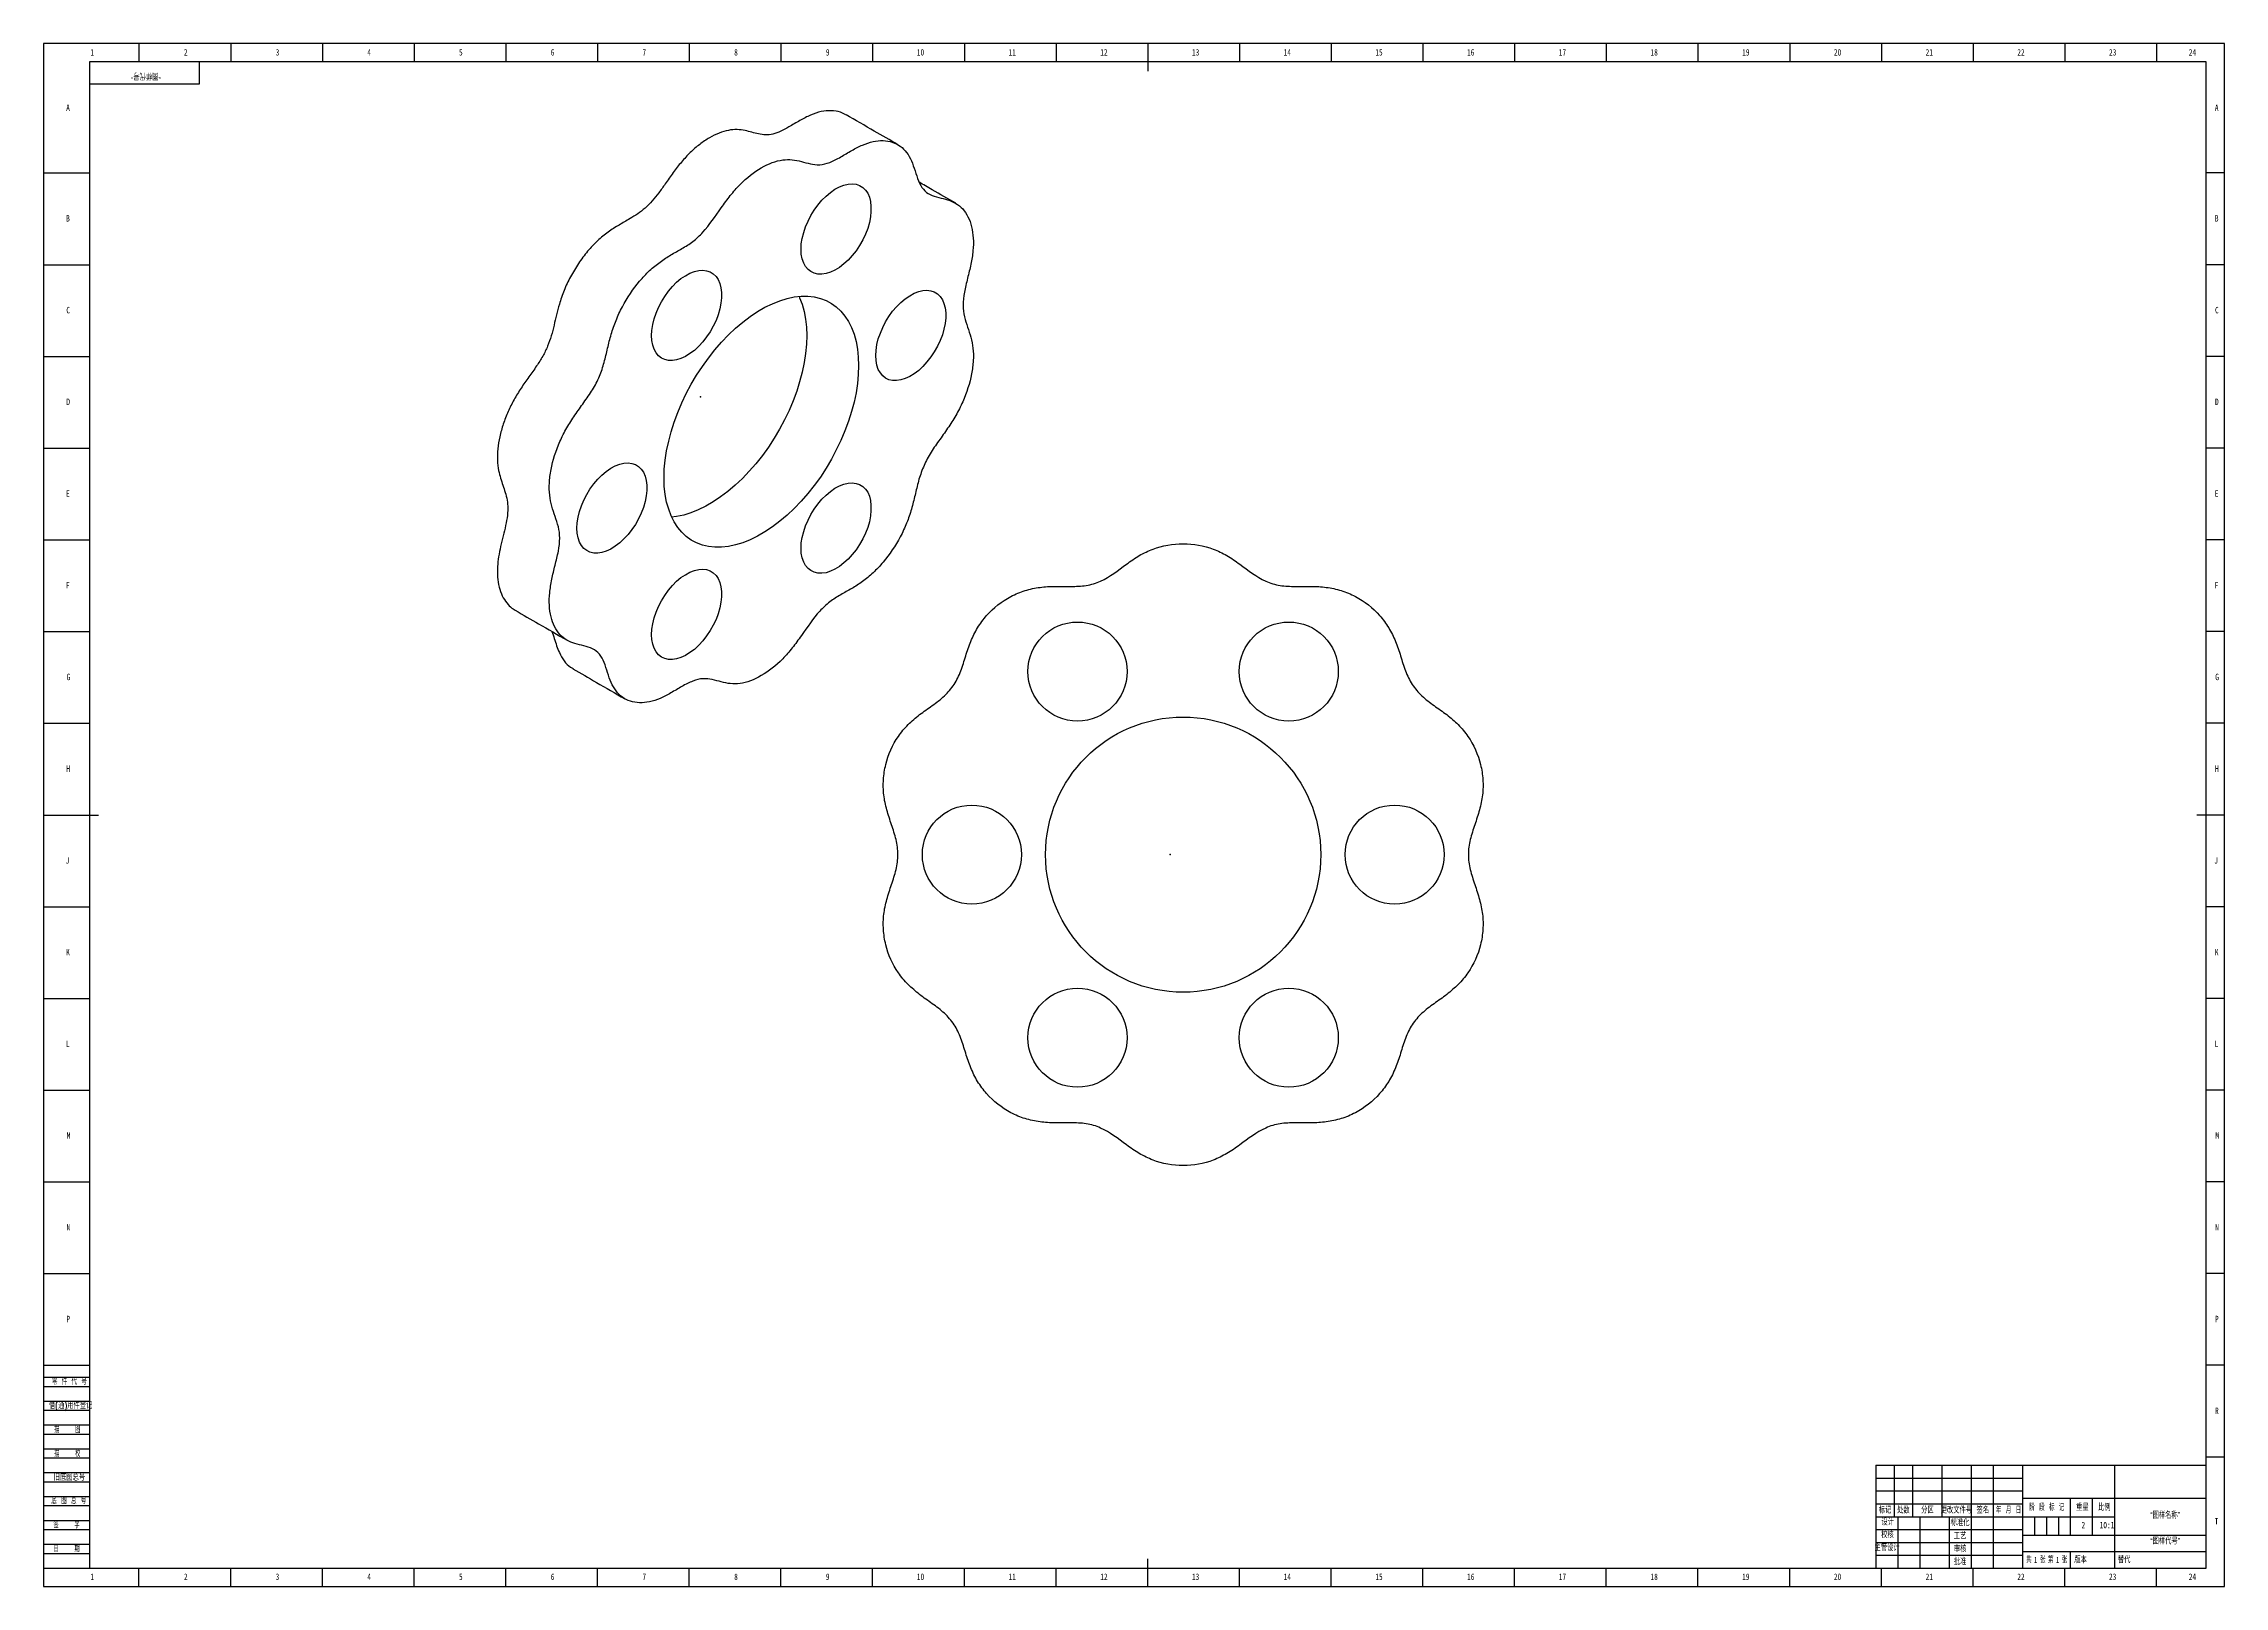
# Model space of a CAD drawing. Header units: millimetres. Extents: x 0 to 1189, y 0 to 841.
import ezdxf

# ---------------------------------------------------------------- set-up
doc = ezdxf.new("R2010")
doc.units = ezdxf.units.MM
doc.header["$PDSIZE"] = -1
for name, color, linetype in [('10', 7, 'Continuous'), ('5', 7, 'Continuous'), ('9', 7, 'Continuous'), ('SLD-0', 7, 'Continuous')]:
    doc.layers.add(name, color=color, linetype=linetype)
doc.styles.add('SLDTEXTSTYLE0', font='TXT', dxfattribs={"width": 0.7, "bigfont": 'bigfont'})
doc.styles.add('SLDTEXTSTYLE1', font='TXT', dxfattribs={"width": 0.6, "bigfont": 'bigfont'})
doc.styles.add('SLDTEXTSTYLE2', font='TXT', dxfattribs={"width": 0.614286, "bigfont": 'bigfont'})
doc.styles.add('SLDTEXTSTYLE3', font='TXT', dxfattribs={"width": 0.62, "bigfont": 'bigfont'})
doc.styles.add('SLDTEXTSTYLE4', font='TXT', dxfattribs={"width": 0.566667, "bigfont": 'bigfont'})
doc.styles.add('SLDTEXTSTYLE5', font='TXT', dxfattribs={"width": 0.7})

msp = doc.modelspace()

# ---------------------------------------------------------------- linework, layer by layer
at = {"color": 7, "linetype": 'Continuous'}
for p, q in [((358.1, 648.4), (358.1, 648.6)), ((358.1, 648.4), (358.1, 648.6)), ((358.1, 648.4), (358.1, 648.6)), ((358.1, 648.4), (358.2, 648.4)), ((358.1, 648.4), (358.2, 648.4)), ((358.1, 648.4), (358.2, 648.4)), ((614.3, 398.9), (614.3, 399.2)), ((614.3, 398.9), (614.3, 399.2)), ((614.3, 398.9), (614.3, 399.2)), ((614.3, 398.9), (614.4, 398.9)), ((614.3, 398.9), (614.4, 398.9)), ((614.3, 398.9), (614.4, 398.9))]:
    msp.add_line(p, q, dxfattribs=at)
at = {"color": 7, "linetype": 'Continuous', "lineweight": 25, "flags": 128}
for points in [[(413, 728.9), (413.1, 731.8), (413.6, 734.8), (414.4, 738), (415.4, 741.1), (416.8, 744.3), (418.3, 747.3), (420.2, 750.3), (422.2, 753), (424.3, 755.6), (426.6, 757.9), (429, 759.9), (431.4, 761.6), (433.9, 762.9), (436.3, 763.9), (438.7, 764.4), (440.9, 764.5), (443, 764.3), (444.9, 763.6), (446.6, 762.6), (448.1, 761.2), (449.3, 759.4), (450.2, 757.3), (450.8, 754.9), (451.1, 752.3), (451.1, 749.5), (450.8, 746.5), (450.2, 743.4), (449.3, 740.3), (448.1, 737.1), (446.6, 734), (444.9, 731), (443, 728.1), (440.9, 725.5), (438.7, 723), (436.3, 720.9), (433.9, 719), (431.4, 717.5), (429, 716.4), (426.6, 715.6), (424.3, 715.3), (422.2, 715.3), (420.2, 715.8), (418.3, 716.7), (416.8, 717.9), (415.4, 719.5), (414.4, 721.4), (413.6, 723.7), (413.1, 726.2), (413, 728.9)], [(331.5, 681.8), (331.6, 684.7), (332.1, 687.8), (332.9, 690.9), (333.9, 694.1), (335.3, 697.2), (336.9, 700.3), (338.7, 703.2), (340.7, 706), (342.8, 708.6), (345.1, 710.9), (347.5, 712.9), (350, 714.5), (352.4, 715.9), (354.8, 716.8), (357.2, 717.4), (359.4, 717.5), (361.5, 717.2), (363.4, 716.6), (365.1, 715.5), (366.6, 714.1), (367.8, 712.4), (368.7, 710.3), (369.3, 707.9), (369.6, 705.3), (369.6, 702.4), (369.3, 699.5), (368.7, 696.4), (367.8, 693.2), (366.6, 690.1), (365.1, 687), (363.4, 683.9), (361.5, 681.1), (359.4, 678.4), (357.2, 676), (354.8, 673.8), (352.4, 672), (350, 670.5), (347.5, 669.3), (345.1, 668.6), (342.8, 668.2), (340.7, 668.3), (338.7, 668.8), (336.9, 669.6), (335.3, 670.8), (333.9, 672.4), (332.9, 674.4), (332.1, 676.6), (331.6, 679.1), (331.5, 681.8)], [(338.3, 604.3), (338.4, 609), (338.9, 614), (339.7, 619), (340.8, 624.2), (342.1, 629.4), (343.8, 634.6), (345.7, 639.9), (347.9, 645.1), (350.4, 650.2), (353.1, 655.3), (356, 660.2), (359.2, 665), (362.5, 669.6), (366, 674.1), (369.6, 678.2), (373.4, 682.2), (377.3, 685.8), (381.2, 689.2), (385.2, 692.2), (389.3, 694.9), (393.3, 697.3), (397.4, 699.2), (401.4, 700.8), (405.4, 702), (409.2, 702.9), (413, 703.3), (416.6, 703.3), (420.1, 702.9), (423.5, 702.1), (426.6, 701), (429.5, 699.4), (432.2, 697.5), (434.7, 695.2), (436.9, 692.5), (438.8, 689.5), (440.5, 686.2), (441.9, 682.6), (443, 678.6), (443.7, 674.5), (444.2, 670.1), (444.3, 665.5), (444.2, 660.7), (443.7, 655.8), (443, 650.7), (441.9, 645.6), (440.5, 640.4), (438.8, 635.1), (436.9, 629.9), (434.7, 624.7), (432.2, 619.5), (429.5, 614.5), (426.6, 609.5), (423.5, 604.7), (420.1, 600.1), (416.6, 595.7), (413, 591.5), (409.2, 587.6), (405.4, 583.9), (401.4, 580.6), (397.4, 577.6), (393.3, 574.9), (389.3, 572.5), (385.2, 570.5), (381.2, 568.9), (377.3, 567.7), (373.4, 566.9), (369.6, 566.5), (366, 566.5), (362.5, 566.8), (359.2, 567.6), (356, 568.8), (353.1, 570.4), (350.4, 572.3), (347.9, 574.6), (345.7, 577.3), (343.8, 580.3), (342.1, 583.6), (340.8, 587.2), (339.7, 591.1), (338.9, 595.3), (338.4, 599.7), (338.3, 604.3)], [(411.9, 703.2), (412.2, 702.5), (413.6, 698.9), (414.7, 695), (415.4, 690.8), (415.9, 686.4), (416.1, 681.8), (415.9, 677.1), (415.4, 672.1), (414.7, 667.1), (413.6, 661.9), (412.2, 656.7), (410.6, 651.5), (408.6, 646.2), (406.4, 641), (403.9, 635.9), (401.2, 630.8), (398.3, 625.9), (395.2, 621.1), (391.9, 616.5), (388.4, 612), (384.7, 607.9), (381, 603.9), (377.1, 600.3), (373.1, 596.9), (369.1, 593.9), (365.1, 591.2), (361, 588.8), (356.9, 586.9), (352.9, 585.3), (349, 584), (345.1, 583.2), (342.4, 582.9)], [(453.7, 670.9), (453.9, 673.8), (454.3, 676.9), (455.1, 680), (456.2, 683.1), (457.5, 686.3), (459.1, 689.4), (460.9, 692.3), (462.9, 695.1), (465.1, 697.6), (467.4, 699.9), (469.8, 701.9), (472.2, 703.6), (474.6, 704.9), (477.1, 705.9), (479.4, 706.4), (481.6, 706.6), (483.7, 706.3), (485.6, 705.7), (487.3, 704.6), (488.8, 703.2), (490, 701.4), (490.9, 699.3), (491.5, 697), (491.9, 694.3), (491.9, 691.5), (491.5, 688.5), (490.9, 685.4), (490, 682.3), (488.8, 679.1), (487.3, 676), (485.6, 673), (483.7, 670.2), (481.6, 667.5), (479.4, 665), (477.1, 662.9), (474.6, 661), (472.2, 659.5), (469.8, 658.4), (467.4, 657.7), (465.1, 657.3), (462.9, 657.4), (460.9, 657.8), (459.1, 658.7), (457.5, 659.9), (456.2, 661.5), (455.1, 663.4), (454.3, 665.7), (453.9, 668.2), (453.7, 670.9)], [(290.7, 576.8), (290.9, 579.7), (291.4, 582.8), (292.1, 585.9), (293.2, 589.1), (294.5, 592.2), (296.1, 595.3), (297.9, 598.2), (299.9, 601), (302.1, 603.5), (304.4, 605.8), (306.8, 607.8), (309.2, 609.5), (311.7, 610.8), (314.1, 611.8), (316.4, 612.3), (318.7, 612.5), (320.7, 612.2), (322.7, 611.6), (324.4, 610.5), (325.8, 609.1), (327, 607.3), (327.9, 605.2), (328.6, 602.9), (328.9, 600.3), (328.9, 597.4), (328.6, 594.4), (327.9, 591.4), (327, 588.2), (325.8, 585), (324.4, 581.9), (322.7, 578.9), (320.7, 576.1), (318.7, 573.4), (316.4, 571), (314.1, 568.8), (311.7, 567), (309.2, 565.5), (306.8, 564.3), (304.4, 563.6), (302.1, 563.2), (299.9, 563.3), (297.9, 563.7), (296.1, 564.6), (294.5, 565.8), (293.2, 567.4), (292.1, 569.3), (291.4, 571.6), (290.9, 574.1), (290.7, 576.8)], [(413, 565.9), (413.1, 568.8), (413.6, 571.8), (414.4, 575), (415.4, 578.1), (416.8, 581.3), (418.3, 584.3), (420.2, 587.3), (422.2, 590), (424.3, 592.6), (426.6, 594.9), (429, 596.9), (431.4, 598.6), (433.9, 599.9), (436.3, 600.9), (438.7, 601.4), (440.9, 601.6), (443, 601.3), (444.9, 600.6), (446.6, 599.6), (448.1, 598.2), (449.3, 596.4), (450.2, 594.3), (450.8, 591.9), (451.1, 589.3), (451.1, 586.5), (450.8, 583.5), (450.2, 580.4), (449.3, 577.3), (448.1, 574.1), (446.6, 571), (444.9, 568), (443, 565.1), (440.9, 562.5), (438.7, 560), (436.3, 557.9), (433.9, 556), (431.4, 554.5), (429, 553.4), (426.6, 552.6), (424.3, 552.3), (422.2, 552.3), (420.2, 552.8), (418.3, 553.7), (416.8, 554.9), (415.4, 556.5), (414.4, 558.4), (413.6, 560.7), (413.1, 563.2), (413, 565.9)], [(331.5, 518.8), (331.6, 521.8), (332.1, 524.8), (332.9, 527.9), (333.9, 531.1), (335.3, 534.2), (336.9, 537.3), (338.7, 540.2), (340.7, 543), (342.8, 545.6), (345.1, 547.9), (347.5, 549.9), (350, 551.5), (352.4, 552.9), (354.8, 553.8), (357.2, 554.4), (359.4, 554.5), (361.5, 554.3), (363.4, 553.6), (365.1, 552.5), (366.6, 551.1), (367.8, 549.4), (368.7, 547.3), (369.3, 544.9), (369.6, 542.3), (369.6, 539.4), (369.3, 536.5), (368.7, 533.4), (367.8, 530.2), (366.6, 527.1), (365.1, 524), (363.4, 521), (361.5, 518.1), (359.4, 515.4), (357.2, 513), (354.8, 510.8), (352.4, 509), (350, 507.5), (347.5, 506.3), (345.1, 505.6), (342.8, 505.2), (340.7, 505.3), (338.7, 505.8), (336.9, 506.6), (335.3, 507.8), (333.9, 509.4), (332.9, 511.4), (332.1, 513.6), (331.6, 516.1), (331.5, 518.8)]]:
    msp.add_lwpolyline(points, dxfattribs=at)
at = {"color": 7, "linetype": 'Continuous', "lineweight": 25}
for centre, radius in [((563.7, 498.7), 27), ((678.9, 498.7), 27), ((621.3, 398.9), 75), ((506.1, 398.9), 27), ((736.6, 398.9), 27), ((563.7, 299.1), 27), ((678.9, 299.1), 27)]:
    msp.add_circle(centre, radius, dxfattribs=at)
for points, knots in [([(437.4, 802.1), (436.4, 802.6), (434.1, 804), (429.5, 804.6), (424, 804.2), (418.2, 802.2), (412.3, 799.1), (406.8, 795.8), (401.9, 793.1), (397.6, 791.5), (393.5, 791.1), (389.8, 791.7), (386.2, 792.7), (382.4, 793.7), (378.1, 794.3), (373.4, 793.9), (368.3, 792.3), (363, 789.8), (357.7, 786.2), (352.5, 781.8), (347.7, 776.5), (343.1, 770.7), (339.2, 764.9), (335.5, 759.7), (331.9, 755.2), (328, 751.2), (323.9, 748.1), (319.1, 745.2), (313.8, 742.2), (307.8, 738.5), (302, 733.7), (296.5, 727.9), (291.5, 721.2), (287.2, 714), (283.6, 706.5), (281.3, 699.5), (279.6, 693.1), (278.3, 687.5), (276.9, 681.8), (274.9, 676.1), (272.2, 670.5), (268.6, 664.9), (264.5, 659.3), (260.3, 653.3), (256.4, 647), (253.1, 640.4), (250.5, 633.6), (248.6, 626.7), (247.5, 620), (247.3, 613.8), (247.9, 608.5), (249.1, 604.1), (250.4, 600.2), (251.7, 596.4), (252.8, 592.3), (253.2, 587.7), (252.8, 582.5), (251.6, 576.9), (250.1, 571.2), (248.8, 565.5), (247.8, 559.9), (247.3, 554.3), (247.5, 548.7), (248.6, 543.4), (250.5, 538.8), (253, 535.3), (255.3, 533.1), (256.7, 532.4), (257.1, 532.2)], [0, 0, 0, 0, 0.0124262, 0.0308669, 0.0491063, 0.0671757, 0.085444, 0.1040259, 0.1177699, 0.1311948, 0.1445593, 0.1582126, 0.1720955, 0.1859057, 0.2019156, 0.2178209, 0.2338719, 0.2500929, 0.266607, 0.2829436, 0.2991361, 0.3154533, 0.3320597, 0.3451211, 0.3579312, 0.3705151, 0.3831955, 0.3961634, 0.4147453, 0.4330137, 0.4510831, 0.4693224, 0.4877631, 0.5061449, 0.5242883, 0.5423883, 0.5561091, 0.5699949, 0.5837785, 0.5972431, 0.6105894, 0.6241942, 0.6405435, 0.6567884, 0.6727577, 0.6886757, 0.705057, 0.7215898, 0.7380761, 0.7543694, 0.7705619, 0.7834063, 0.7964381, 0.8095293, 0.8224216, 0.8350424, 0.8484335, 0.8621337, 0.8760243, 0.8898064, 0.9033814, 0.9168748, 0.9328898, 0.9490889, 0.9653257, 0.9814133, 0.9949278, 1, 1, 1, 1]), ([(465.7, 785.9), (461.5, 788.4), (452, 793.8), (442.6, 799.3), (437.5, 802.2)], [0, 0, 0, 0, 0.45248, 1, 1, 1, 1]), ([(501.3, 698.4), (501.3, 700.6), (501.5, 703), (502.5, 707.9), (503.1, 710.5), (504.4, 715.7), (505, 718.2), (506.1, 723.2), (506.5, 725.7), (506.9, 730.4), (507, 732.7), (506.7, 737.1), (506.4, 739.2), (505, 745.1), (503.3, 748.4), (500, 752.1), (498.7, 753.1), (496, 754.7), (494.5, 755.3), (491.3, 756.3), (489.7, 756.7), (486.4, 757.5), (484.8, 758), (481.9, 759.4), (480.7, 760.3), (478.6, 762.9), (477.7, 764.4), (476.3, 767.9), (475.7, 769.8), (474.5, 773.5), (473.9, 775.4), (472.4, 778.7), (471.6, 780.3), (469.5, 782.9), (468.4, 784.1), (464.4, 786.9), (461.2, 788), (455.9, 788.2), (454.1, 788), (450.4, 787.2), (448.5, 786.5), (444.6, 784.9), (442.6, 783.9), (438.6, 781.6), (436.6, 780.4), (432.6, 778.1), (430.6, 777), (426.8, 775.5), (424.9, 775.1), (419.6, 774.8), (416.4, 775.9), (411.5, 777.2), (409.9, 777.5), (406.5, 777.9), (404.8, 777.8), (399.3, 777.1), (395.3, 775.6), (387.3, 771), (383.3, 767.9), (377.9, 762.3), (376.1, 760.3), (372.7, 756), (371.1, 753.8), (366.2, 746.9), (363, 742.1), (357.7, 736.3), (355.9, 734.6), (352, 731.7), (350, 730.4), (346, 728.1), (344, 727), (340, 724.6), (338, 723.4), (334.2, 720.5), (332.2, 719), (328.5, 715.5), (326.7, 713.5), (321.4, 707.3), (318.2, 702.5), (314.2, 695.1), (313.1, 692.6), (311.1, 687.6), (310.2, 685.1), (308.7, 680), (308.1, 677.5), (306.9, 672.3), (306.3, 669.8), (304.9, 664.7), (304.1, 662.1), (302, 657.2), (300.7, 654.7), (297.8, 650), (296.2, 647.7), (292.9, 643.1), (291.3, 640.8), (288.1, 636.2), (286.6, 633.9), (283.9, 629.1), (282.6, 626.6), (279.3, 619.1), (277.6, 613.8), (276.2, 606.3), (275.9, 603.8), (275.6, 599.2), (275.7, 596.9), (276.2, 592.7), (276.6, 590.7), (277.6, 586.9), (278.2, 585.1), (279.5, 581.5), (280.2, 579.6), (281.1, 575.7), (281.4, 573.6), (281.4, 569.2), (281.1, 566.8), (280.2, 561.8), (279.5, 559.2), (278.2, 554.1), (277.6, 551.5), (276.6, 546.5), (276.2, 544.1), (275.7, 539.3), (275.6, 537), (275.9, 532.6), (276.2, 530.5), (277.6, 524.7), (279.3, 521.3), (282.6, 517.7), (283.9, 516.7), (286.6, 515), (288.1, 514.4), (291.3, 513.5), (292.9, 513.1), (296.2, 512.3), (297.8, 511.8), (300.7, 510.4), (302, 509.4), (304.1, 506.9), (304.9, 505.3), (306.3, 501.9), (306.9, 500), (308.1, 496.2), (308.7, 494.4), (310.2, 491), (311.1, 489.5), (313.1, 486.8), (314.2, 485.7), (318.2, 482.8), (321.4, 481.8), (326.7, 481.6), (328.5, 481.8), (332.2, 482.6), (334.2, 483.2), (338, 484.9), (340, 485.9), (344, 488.2), (346, 489.4), (350, 491.7), (352, 492.7), (355.9, 494.2), (357.7, 494.7), (363, 495), (366.2, 493.9), (371.1, 492.6), (372.7, 492.3), (376.1, 491.9), (377.9, 491.9), (383.3, 492.7), (387.3, 494.2), (395.3, 498.8), (399.3, 501.9), (404.8, 507.5), (406.5, 509.5), (409.9, 513.7), (411.5, 516), (416.4, 522.9), (419.6, 527.7), (424.9, 533.5), (426.8, 535.2), (430.6, 538.1), (432.6, 539.4), (436.6, 541.7), (438.6, 542.8), (442.6, 545.1), (444.6, 546.4), (448.5, 549.2), (450.4, 550.8), (454.1, 554.3), (455.9, 556.2), (461.2, 562.5), (464.4, 567.3), (468.4, 574.6), (469.5, 577.1), (471.6, 582.2), (472.4, 584.7), (473.9, 589.8), (474.5, 592.3), (475.7, 597.4), (476.3, 600), (477.7, 605.1), (478.6, 607.6), (480.7, 612.6), (481.9, 615), (484.8, 619.8), (486.4, 622.1), (489.7, 626.7), (491.3, 629), (494.5, 633.6), (496, 635.9), (498.7, 640.7), (500, 643.2), (503.3, 650.7), (505, 655.9), (506.4, 663.5), (506.7, 665.9), (507, 670.6), (506.9, 672.8), (506.5, 677), (506.1, 679), (505, 682.8), (504.4, 684.7), (503.1, 688.3), (502.5, 690.2), (501.5, 694.1), (501.3, 696.1), (501.3, 698.4)], [0, 0, 0, 0, 0.007812, 0.007812, 0.015625, 0.015625, 0.023437, 0.023437, 0.03125, 0.03125, 0.039062, 0.039062, 0.046875, 0.046875, 0.0625, 0.0625, 0.070312, 0.070312, 0.078125, 0.078125, 0.085937, 0.085937, 0.09375, 0.09375, 0.101562, 0.101562, 0.109375, 0.109375, 0.117187, 0.117187, 0.125, 0.125, 0.132812, 0.132812, 0.140625, 0.140625, 0.15625, 0.15625, 0.164062, 0.164062, 0.171875, 0.171875, 0.179687, 0.179687, 0.1875, 0.1875, 0.195312, 0.195312, 0.203125, 0.203125, 0.21875, 0.21875, 0.226562, 0.226562, 0.234375, 0.234375, 0.25, 0.25, 0.265625, 0.265625, 0.273437, 0.273437, 0.28125, 0.28125, 0.296875, 0.296875, 0.304687, 0.304687, 0.3125, 0.3125, 0.320312, 0.320312, 0.328125, 0.328125, 0.335937, 0.335937, 0.34375, 0.34375, 0.359375, 0.359375, 0.367187, 0.367187, 0.375, 0.375, 0.382812, 0.382812, 0.390625, 0.390625, 0.398437, 0.398437, 0.40625, 0.40625, 0.414062, 0.414062, 0.421875, 0.421875, 0.429687, 0.429687, 0.4375, 0.4375, 0.453125, 0.453125, 0.460937, 0.460937, 0.46875, 0.46875, 0.476562, 0.476562, 0.484375, 0.484375, 0.492187, 0.492187, 0.5, 0.5, 0.507812, 0.507812, 0.515625, 0.515625, 0.523437, 0.523437, 0.53125, 0.53125, 0.539062, 0.539062, 0.546875, 0.546875, 0.5625, 0.5625, 0.570312, 0.570312, 0.578125, 0.578125, 0.585937, 0.585937, 0.59375, 0.59375, 0.601562, 0.601562, 0.609375, 0.609375, 0.617187, 0.617187, 0.625, 0.625, 0.632812, 0.632812, 0.640625, 0.640625, 0.65625, 0.65625, 0.664062, 0.664062, 0.671875, 0.671875, 0.679687, 0.679687, 0.6875, 0.6875, 0.695312, 0.695312, 0.703125, 0.703125, 0.71875, 0.71875, 0.726562, 0.726562, 0.734375, 0.734375, 0.75, 0.75, 0.765625, 0.765625, 0.773437, 0.773437, 0.78125, 0.78125, 0.796875, 0.796875, 0.804687, 0.804687, 0.8125, 0.8125, 0.820312, 0.820312, 0.828125, 0.828125, 0.835937, 0.835937, 0.84375, 0.84375, 0.859375, 0.859375, 0.867187, 0.867187, 0.875, 0.875, 0.882812, 0.882812, 0.890625, 0.890625, 0.898437, 0.898437, 0.90625, 0.90625, 0.914062, 0.914062, 0.921875, 0.921875, 0.929687, 0.929687, 0.9375, 0.9375, 0.953125, 0.953125, 0.960937, 0.960937, 0.96875, 0.96875, 0.976562, 0.976562, 0.984375, 0.984375, 0.992188, 0.992188, 1, 1, 1, 1]), ([(497.3, 754), (493, 756.5), (486.3, 760.3), (479.7, 764.1), (477.3, 765.5)], [0, 0, 0, 0, 0.642436, 1, 1, 1, 1]), ([(776.8, 398.9), (776.8, 401.6), (777.2, 404.4), (778.5, 409.8), (779.4, 412.5), (781.2, 417.9), (782.1, 420.6), (783.6, 426), (784.2, 428.7), (784.8, 434.2), (784.9, 437), (784.5, 442.5), (784.1, 445.3), (782.1, 453.5), (779.7, 458.8), (775, 465.6), (773.2, 467.8), (769.3, 471.7), (767.2, 473.5), (762.8, 476.9), (760.4, 478.5), (755.8, 481.8), (753.5, 483.5), (749.5, 487.3), (747.7, 489.4), (744.7, 494), (743.5, 496.5), (741.5, 501.7), (740.7, 504.5), (739, 509.9), (738.1, 512.6), (736, 517.7), (734.8, 520.2), (731.9, 524.9), (730.3, 527.2), (724.7, 533.4), (720.2, 537), (712.7, 540.9), (710.1, 542), (704.8, 543.7), (702.1, 544.2), (696.6, 545), (693.9, 545.1), (688.2, 545.1), (685.4, 545.1), (679.7, 545.1), (676.9, 545.2), (671.4, 546.1), (668.8, 546.9), (661.3, 550.2), (656.8, 553.9), (649.9, 558.9), (647.6, 560.5), (642.8, 563.3), (640.3, 564.5), (632.6, 567.4), (626.9, 568.4), (615.7, 568.4), (610, 567.4), (602.3, 564.5), (599.8, 563.3), (595, 560.5), (592.7, 558.9), (585.8, 553.9), (581.3, 550.2), (573.8, 546.9), (571.2, 546.1), (565.7, 545.2), (562.9, 545.1), (557.2, 545.1), (554.4, 545.1), (548.7, 545.1), (546, 545), (540.5, 544.2), (537.8, 543.7), (532.5, 542), (529.9, 540.9), (522.4, 537), (517.9, 533.4), (512.3, 527.2), (510.7, 524.9), (507.8, 520.2), (506.6, 517.7), (504.5, 512.6), (503.6, 509.9), (501.9, 504.5), (501.1, 501.7), (499.1, 496.5), (497.9, 494), (494.9, 489.4), (493.1, 487.3), (489.1, 483.5), (486.8, 481.8), (482.2, 478.5), (479.8, 476.9), (475.4, 473.5), (473.3, 471.7), (469.4, 467.8), (467.6, 465.6), (462.9, 458.8), (460.5, 453.5), (458.5, 445.3), (458.1, 442.5), (457.7, 437), (457.8, 434.2), (458.4, 428.7), (459, 426), (460.5, 420.6), (461.4, 417.9), (463.2, 412.5), (464.1, 409.8), (465.4, 404.4), (465.8, 401.6), (465.8, 396.2), (465.4, 393.5), (464.1, 388), (463.2, 385.3), (461.4, 379.9), (460.5, 377.2), (459, 371.8), (458.4, 369.1), (457.8, 363.7), (457.7, 360.9), (458.1, 355.3), (458.5, 352.5), (460.5, 344.3), (462.9, 339.1), (467.6, 332.2), (469.4, 330.1), (473.3, 326.2), (475.4, 324.4), (479.8, 320.9), (482.2, 319.3), (486.8, 316), (489.1, 314.3), (493.1, 310.5), (494.9, 308.5), (497.9, 303.9), (499.1, 301.4), (501.1, 296.1), (501.9, 293.4), (503.6, 287.9), (504.5, 285.3), (506.6, 280.1), (507.8, 277.6), (510.7, 272.9), (512.3, 270.7), (517.9, 264.4), (522.4, 260.8), (529.9, 256.9), (532.5, 255.8), (537.8, 254.2), (540.5, 253.6), (546, 252.9), (548.7, 252.7), (554.4, 252.7), (557.2, 252.8), (562.9, 252.7), (565.7, 252.6), (571.2, 251.7), (573.8, 251), (581.3, 247.6), (585.8, 244), (592.7, 239), (595, 237.4), (599.8, 234.6), (602.3, 233.4), (610, 230.4), (615.7, 229.4), (626.9, 229.4), (632.6, 230.4), (640.3, 233.4), (642.8, 234.6), (647.6, 237.4), (649.9, 239), (656.8, 244), (661.3, 247.6), (668.8, 251), (671.4, 251.7), (676.9, 252.6), (679.7, 252.7), (685.4, 252.8), (688.2, 252.7), (693.9, 252.7), (696.6, 252.9), (702.1, 253.6), (704.8, 254.2), (710.1, 255.8), (712.7, 256.9), (720.2, 260.8), (724.7, 264.4), (730.3, 270.7), (731.9, 272.9), (734.8, 277.6), (736, 280.1), (738.1, 285.3), (739, 287.9), (740.7, 293.4), (741.5, 296.1), (743.5, 301.4), (744.7, 303.9), (747.7, 308.5), (749.5, 310.5), (753.5, 314.3), (755.8, 316), (760.4, 319.3), (762.8, 320.9), (767.2, 324.4), (769.3, 326.2), (773.2, 330.1), (775, 332.2), (779.7, 339.1), (782.1, 344.3), (784.1, 352.5), (784.5, 355.3), (784.9, 360.9), (784.8, 363.7), (784.2, 369.1), (783.6, 371.8), (782.1, 377.2), (781.2, 379.9), (779.4, 385.3), (778.5, 388), (777.2, 393.5), (776.8, 396.2), (776.8, 398.9)], [0, 0, 0, 0, 0.007812, 0.007812, 0.015625, 0.015625, 0.023437, 0.023437, 0.03125, 0.03125, 0.039062, 0.039062, 0.046875, 0.046875, 0.0625, 0.0625, 0.070312, 0.070312, 0.078125, 0.078125, 0.085937, 0.085937, 0.09375, 0.09375, 0.101562, 0.101562, 0.109375, 0.109375, 0.117187, 0.117187, 0.125, 0.125, 0.132812, 0.132812, 0.140625, 0.140625, 0.15625, 0.15625, 0.164062, 0.164062, 0.171875, 0.171875, 0.179687, 0.179687, 0.1875, 0.1875, 0.195312, 0.195312, 0.203125, 0.203125, 0.21875, 0.21875, 0.226562, 0.226562, 0.234375, 0.234375, 0.25, 0.25, 0.265625, 0.265625, 0.273437, 0.273437, 0.28125, 0.28125, 0.296875, 0.296875, 0.304687, 0.304687, 0.3125, 0.3125, 0.320312, 0.320312, 0.328125, 0.328125, 0.335937, 0.335937, 0.34375, 0.34375, 0.359375, 0.359375, 0.367187, 0.367187, 0.375, 0.375, 0.382812, 0.382812, 0.390625, 0.390625, 0.398437, 0.398437, 0.40625, 0.40625, 0.414062, 0.414062, 0.421875, 0.421875, 0.429687, 0.429687, 0.4375, 0.4375, 0.453125, 0.453125, 0.460937, 0.460937, 0.46875, 0.46875, 0.476562, 0.476562, 0.484375, 0.484375, 0.492187, 0.492187, 0.5, 0.5, 0.507812, 0.507812, 0.515625, 0.515625, 0.523437, 0.523437, 0.53125, 0.53125, 0.539062, 0.539062, 0.546875, 0.546875, 0.5625, 0.5625, 0.570312, 0.570312, 0.578125, 0.578125, 0.585937, 0.585937, 0.59375, 0.59375, 0.601562, 0.601562, 0.609375, 0.609375, 0.617187, 0.617187, 0.625, 0.625, 0.632812, 0.632812, 0.640625, 0.640625, 0.65625, 0.65625, 0.664062, 0.664062, 0.671875, 0.671875, 0.679687, 0.679687, 0.6875, 0.6875, 0.695312, 0.695312, 0.703125, 0.703125, 0.71875, 0.71875, 0.726562, 0.726562, 0.734375, 0.734375, 0.75, 0.75, 0.765625, 0.765625, 0.773437, 0.773437, 0.78125, 0.78125, 0.796875, 0.796875, 0.804687, 0.804687, 0.8125, 0.8125, 0.820312, 0.820312, 0.828125, 0.828125, 0.835937, 0.835937, 0.84375, 0.84375, 0.859375, 0.859375, 0.867187, 0.867187, 0.875, 0.875, 0.882812, 0.882812, 0.890625, 0.890625, 0.898437, 0.898437, 0.90625, 0.90625, 0.914062, 0.914062, 0.921875, 0.921875, 0.929687, 0.929687, 0.9375, 0.9375, 0.953125, 0.953125, 0.960937, 0.960937, 0.96875, 0.96875, 0.976562, 0.976562, 0.984375, 0.984375, 0.992188, 0.992188, 1, 1, 1, 1]), ([(257.1, 532.1), (261.4, 529.6), (270.8, 524.2), (280.2, 518.8), (285.4, 515.8)], [0, 0, 0, 0, 0.452479, 1, 1, 1, 1]), ([(277, 520.6), (277, 520.6), (277.7, 519.4), (278.4, 516.7), (279.7, 512.8), (281.3, 508.5), (283.7, 504.4), (286.3, 501.5), (288.2, 500.6), (288.7, 500.3)], [0, 0, 0, 0, 0.0050834, 0.1646418, 0.3249052, 0.4832534, 0.704896, 0.9270698, 1, 1, 1, 1]), ([(288.6, 500.2), (292.9, 497.7), (302.3, 492.3), (311.7, 486.8), (316.9, 483.9)], [0, 0, 0, 0, 0.45248, 1, 1, 1, 1])]:
    msp.add_open_spline(points, degree=3, knots=knots, dxfattribs=at)
at = {"color": 7, "linetype": 'Continuous'}
for p in [(358.1, 648.4), (358.1, 648.4), (358.1, 648.4), (614.3, 398.9), (614.3, 398.9), (614.3, 398.9)]:
    msp.add_point(p, dxfattribs=at)
at = {"layer": '5', "color": 7}
for p, q in [((1189, 841), (0, 841)), ((0, 841), (0, 0)), ((1189, 0), (1189, 841)), ((0, 114), (25, 114)), ((0, 109), (25, 109)), ((0, 101), (25, 101)), ((0, 96), (25, 96)), ((0, 88), (25, 88)), ((0, 83), (25, 83)), ((0, 75), (25, 75)), ((0, 70), (25, 70)), ((0, 62), (25, 62)), ((0, 57), (25, 57)), ((0, 49), (25, 49)), ((999, 59), (1079, 59)), ((999, 52), (1079, 52)), ((0, 44), (25, 44)), ((0, 36), (25, 36)), ((1085.5, 38), (1085.5, 28)), ((1092, 38), (1092, 28)), ((1098.5, 38), (1098.5, 28)), ((0, 31), (25, 31)), ((0, 23), (25, 23)), ((0, 18), (25, 18)), ((0, 0), (1189, 0))]:
    msp.add_line(p, q, dxfattribs=at)
at = {"layer": '5'}
for p, q in [((52, 841), (52, 831.1)), ((102, 841), (102, 831.1)), ((152, 841), (152, 831.1)), ((202, 841), (202, 831.1)), ((252, 841), (252, 831.1)), ((302, 841), (302, 831.1)), ((352, 841), (352, 831.1)), ((402, 841), (402, 831.1)), ((452, 841), (452, 831.1)), ((502, 841), (502, 831.1)), ((552, 841), (552, 831.1)), ((652, 841), (652, 831.1)), ((702, 841), (702, 831.1)), ((752, 841), (752, 831.1)), ((802, 841), (802, 831.1)), ((852, 841), (852, 831.1)), ((902, 841), (902, 831.1)), ((952, 841), (952, 831.1)), ((1002, 841), (1002, 831.1)), ((1052, 841), (1052, 831.1)), ((1102, 841), (1102, 831.1)), ((1152, 841), (1152, 831.1)), ((0, 770.5), (25, 770.5)), ((1189, 770.5), (1179, 770.5)), ((0, 720.5), (25, 720.5)), ((1189, 720.5), (1179, 720.5)), ((0, 670.5), (25, 670.5)), ((1189, 670.5), (1179, 670.5)), ((0, 620.5), (25, 620.5)), ((1189, 620.5), (1179, 620.5)), ((0, 570.5), (25, 570.5)), ((1189, 570.5), (1179, 570.5)), ((0, 520.5), (25, 520.5)), ((1189, 520.5), (1179, 520.5)), ((0, 470.5), (25, 470.5)), ((1189, 470.5), (1179, 470.5)), ((0, 370.5), (25, 370.5)), ((1189, 370.5), (1179, 370.5)), ((0, 320.5), (25, 320.5)), ((1189, 320.5), (1179, 320.5)), ((0, 270.5), (25, 270.5)), ((1189, 270.5), (1179, 270.5)), ((0, 220.5), (25, 220.5)), ((1189, 220.5), (1179, 220.5)), ((0, 170.5), (25, 170.5)), ((1189, 170.5), (1179, 170.5)), ((0, 120.5), (25, 120.5)), ((1189, 120.5), (1179, 120.5)), ((1189, 70.5), (1179, 70.5)), ((52, 0), (52, 10)), ((102, 0), (102, 10)), ((152, 0), (152, 10)), ((202, 0), (202, 10)), ((252, 0), (252, 10)), ((302, 0), (302, 10)), ((352, 0), (352, 10)), ((402, 0), (402, 10)), ((452, 0), (452, 10)), ((502, 0), (502, 10)), ((552, 0), (552, 10)), ((652, 0), (652, 10)), ((702, 0), (702, 10)), ((752, 0), (752, 10)), ((802, 0), (802, 10)), ((852, 0), (852, 10)), ((902, 0), (902, 10)), ((952, 0), (952, 10)), ((1002, 0), (1002, 10)), ((1052, 0), (1052, 10)), ((1102, 0), (1102, 10)), ((1152, 0), (1152, 10))]:
    msp.add_line(p, q, dxfattribs=at)
at = {"layer": '5', "lineweight": 25}
for p, q in [((602, 841), (602, 826)), ((0, 420.5), (30, 420.5)), ((1189, 420.5), (1174, 420.5)), ((602, 0), (602, 15)), ((1105, 19), (1105, 10))]:
    msp.add_line(p, q, dxfattribs=at)
at = {"layer": '5', "color": 7, "lineweight": 25}
for p, q in [((1179, 831.1), (25, 831.1)), ((25, 831.1), (25, 10)), ((85, 819), (85, 831)), ((1179, 10), (1179, 831.1)), ((25, 819), (85, 819)), ((999, 66), (1179, 66)), ((999, 66), (999, 10)), ((1009, 66), (1009, 38)), ((1019, 66), (1019, 38)), ((1035, 66), (1035, 38)), ((1051, 66), (1051, 10)), ((1063, 66), (1063, 10)), ((1079, 66), (1079, 10)), ((1129, 66), (1129, 38)), ((1079, 48), (1179, 48)), ((1105, 48), (1105, 28)), ((1117, 48), (1117, 28)), ((999, 45), (1079, 45)), ((999, 38), (1129, 38)), ((1011, 38), (1011, 10)), ((1023, 38), (1023, 10)), ((1039, 38), (1039, 10)), ((1129, 38), (1129, 10)), ((999, 31), (1079, 31)), ((999, 24), (1079, 24)), ((1079, 28), (1179, 28)), ((999, 17), (1079, 17)), ((1079, 19), (1179, 19)), ((0, 10), (1179, 10))]:
    msp.add_line(p, q, dxfattribs=at)

# ---------------------------------------------------------------- texts
at = {"layer": '10', "char_height": 3.5}
for s, insert, attachment_point, style in [('1', (26.5, 838), 2, 'SLDTEXTSTYLE5'), ('2', (77.5, 838), 2, 'SLDTEXTSTYLE5'), ('3', (127.5, 838), 2, 'SLDTEXTSTYLE5'), ('4', (177.5, 838), 2, 'SLDTEXTSTYLE5'), ('5', (227.5, 838), 2, 'SLDTEXTSTYLE5'), ('6', (277.5, 838), 2, 'SLDTEXTSTYLE5'), ('7', (327.5, 838), 2, 'SLDTEXTSTYLE5'), ('8', (377.5, 838), 2, 'SLDTEXTSTYLE5'), ('9', (427.5, 838), 2, 'SLDTEXTSTYLE5'), ('10', (478.1, 838), 2, 'SLDTEXTSTYLE5'), ('11', (528.1, 838), 2, 'SLDTEXTSTYLE5'), ('12', (578.1, 838), 2, 'SLDTEXTSTYLE5'), ('13', (628.1, 838), 2, 'SLDTEXTSTYLE5'), ('14', (678.1, 838), 2, 'SLDTEXTSTYLE5'), ('15', (728.1, 838), 2, 'SLDTEXTSTYLE5'), ('16', (778.1, 838), 2, 'SLDTEXTSTYLE5'), ('17', (828.1, 838), 2, 'SLDTEXTSTYLE5'), ('18', (878.1, 838), 2, 'SLDTEXTSTYLE5'), ('19', (928.1, 838), 2, 'SLDTEXTSTYLE5'), ('20', (978.1, 838), 2, 'SLDTEXTSTYLE5'), ('21', (1028.1, 838), 2, 'SLDTEXTSTYLE5'), ('22', (1078.1, 838), 2, 'SLDTEXTSTYLE5'), ('23', (1128.1, 838), 2, 'SLDTEXTSTYLE5'), ('24', (1171.6, 838), 2, 'SLDTEXTSTYLE5'), ('A', (13.3, 807.8), 2, 'SLDTEXTSTYLE5'), ('A', (1184.8, 807.8), 2, 'SLDTEXTSTYLE5'), ('B', (13.3, 747.5), 2, 'SLDTEXTSTYLE5'), ('B', (1184.8, 747.5), 2, 'SLDTEXTSTYLE5'), ('C', (13.4, 697.5), 2, 'SLDTEXTSTYLE5'), ('C', (1184.9, 697.5), 2, 'SLDTEXTSTYLE5'), ('D', (13.4, 647.5), 2, 'SLDTEXTSTYLE5'), ('D', (1184.9, 647.5), 2, 'SLDTEXTSTYLE5'), ('E', (13.3, 597.5), 2, 'SLDTEXTSTYLE5'), ('E', (1184.8, 597.5), 2, 'SLDTEXTSTYLE5'), ('F', (13.2, 547.5), 2, 'SLDTEXTSTYLE5'), ('F', (1184.7, 547.5), 2, 'SLDTEXTSTYLE5'), ('G', (13.5, 497.5), 2, 'SLDTEXTSTYLE5'), ('G', (1185, 497.5), 2, 'SLDTEXTSTYLE5'), ('H', (13.4, 447.5), 2, 'SLDTEXTSTYLE5'), ('H', (1184.9, 447.5), 2, 'SLDTEXTSTYLE5'), ('J', (13, 397.5), 2, 'SLDTEXTSTYLE5'), ('J', (1184.5, 397.5), 2, 'SLDTEXTSTYLE5'), ('K', (13.3, 347.5), 2, 'SLDTEXTSTYLE5'), ('K', (1184.8, 347.5), 2, 'SLDTEXTSTYLE5'), ('L', (13.2, 297.5), 2, 'SLDTEXTSTYLE5'), ('L', (1184.7, 297.5), 2, 'SLDTEXTSTYLE5'), ('M', (13.6, 247.5), 2, 'SLDTEXTSTYLE5'), ('M', (1185.1, 247.5), 2, 'SLDTEXTSTYLE5'), ('N', (13.5, 197.5), 2, 'SLDTEXTSTYLE5'), ('N', (1185, 197.5), 2, 'SLDTEXTSTYLE5'), ('P', (13.4, 147.5), 2, 'SLDTEXTSTYLE5'), ('P', (1184.9, 147.5), 2, 'SLDTEXTSTYLE5'), ('R', (1184.9, 97.5), 2, 'SLDTEXTSTYLE5'), ('“图样名称”', (1156.7, 40.5), 2, 'SLDTEXTSTYLE0'), ('T', (1184.7, 37.3), 2, 'SLDTEXTSTYLE5'), ('校核', (1005.3, 29.9), 2, 'SLDTEXTSTYLE0'), ('2', (1112.1, 35.2), 2, 'SLDTEXTSTYLE5'), ('“图样代号”', (1156.7, 26.4), 2, 'SLDTEXTSTYLE0'), ('主管设计', (1005.1, 22.8), 2, 'SLDTEXTSTYLE0'), ('1', (1085.1, 16.2), 1, 'SLDTEXTSTYLE5'), ('1', (1097.1, 16.2), 1, 'SLDTEXTSTYLE5'), ('1', (26.5, 7), 2, 'SLDTEXTSTYLE5'), ('2', (77.5, 7), 2, 'SLDTEXTSTYLE5'), ('3', (127.5, 7), 2, 'SLDTEXTSTYLE5'), ('4', (177.5, 7), 2, 'SLDTEXTSTYLE5'), ('5', (227.5, 7), 2, 'SLDTEXTSTYLE5'), ('6', (277.5, 7), 2, 'SLDTEXTSTYLE5'), ('7', (327.5, 7), 2, 'SLDTEXTSTYLE5'), ('8', (377.5, 7), 2, 'SLDTEXTSTYLE5'), ('9', (427.5, 7), 2, 'SLDTEXTSTYLE5'), ('10', (478.1, 7), 2, 'SLDTEXTSTYLE5'), ('11', (528.1, 7), 2, 'SLDTEXTSTYLE5'), ('12', (578.1, 7), 2, 'SLDTEXTSTYLE5'), ('13', (628.1, 7), 2, 'SLDTEXTSTYLE5'), ('14', (678.1, 7), 2, 'SLDTEXTSTYLE5'), ('15', (728.1, 7), 2, 'SLDTEXTSTYLE5'), ('16', (778.1, 7), 2, 'SLDTEXTSTYLE5'), ('17', (828.1, 7), 2, 'SLDTEXTSTYLE5'), ('18', (878.1, 7), 2, 'SLDTEXTSTYLE5'), ('19', (928.1, 7), 2, 'SLDTEXTSTYLE5'), ('20', (978.1, 7), 2, 'SLDTEXTSTYLE5'), ('21', (1028.1, 7), 2, 'SLDTEXTSTYLE5'), ('22', (1078.1, 7), 2, 'SLDTEXTSTYLE5'), ('23', (1128.1, 7), 2, 'SLDTEXTSTYLE5'), ('24', (1171.6, 7), 2, 'SLDTEXTSTYLE5')]:
    msp.add_mtext(s, dxfattribs=dict(at, insert=insert, attachment_point=attachment_point, style=style))
at = {"layer": '10', "color": 7, "insert": (1110.6, 16.2), "char_height": 3.5, "attachment_point": 2, "style": 'SLDTEXTSTYLE0'}
msp.add_mtext('版本', dxfattribs=at)
at = {"layer": '9', "color": 7, "char_height": 3.5}
for s, insert, attachment_point, style in [('零 件 代 号', (4.5, 113.4), 1, 'SLDTEXTSTYLE2'), ('借(通)用件登记', (2.9, 100.3), 1, 'SLDTEXTSTYLE0'), ('描    图', (12.9, 87.2), 2, 'SLDTEXTSTYLE4'), ('描    校', (12.9, 74.1), 2, 'SLDTEXTSTYLE4'), ('旧底图总号', (5.5, 61.2), 1, 'SLDTEXTSTYLE0'), ('底 图 总 号', (4.2, 48.4), 1, 'SLDTEXTSTYLE2'), ('标记', (1004, 43.3), 2, 'SLDTEXTSTYLE0'), ('设计', (1005.4, 36.8), 2, 'SLDTEXTSTYLE0'), ('处数', (1014, 43.3), 2, 'SLDTEXTSTYLE0'), ('分区', (1027.1, 43.3), 2, 'SLDTEXTSTYLE0'), ('更改文件号', (1042.9, 43.3), 2, 'SLDTEXTSTYLE0'), ('标准化', (1044.9, 36.4), 2, 'SLDTEXTSTYLE0'), ('签名', (1057.3, 43.3), 2, 'SLDTEXTSTYLE0'), ('年 月 日', (1071.3, 43.3), 2, 'SLDTEXTSTYLE3'), ('阶 段 标 记', (1092.2, 44.8), 2, 'SLDTEXTSTYLE2'), ('重量', (1111.6, 44.8), 2, 'SLDTEXTSTYLE0'), ('比例', (1123.5, 44.8), 2, 'SLDTEXTSTYLE0'), ('签    字', (12.5, 35.2), 2, 'SLDTEXTSTYLE4'), ('工艺', (1044.9, 29.2), 2, 'SLDTEXTSTYLE0'), ('日    期', (12.5, 22.2), 2, 'SLDTEXTSTYLE4'), ('批准', (1044.9, 15.2), 2, 'SLDTEXTSTYLE0'), ('审核', (1044.9, 22.2), 2, 'SLDTEXTSTYLE0'), ('共  张', (1086.2, 16.2), 2, 'SLDTEXTSTYLE1'), ('第  张', (1098.1, 16.2), 2, 'SLDTEXTSTYLE1')]:
    msp.add_mtext(s, dxfattribs=dict(at, insert=insert, attachment_point=attachment_point, style=style))
at = {"layer": 'SLD-0', "insert": (55.8, 821.7), "char_height": 3.5, "attachment_point": 2, "rotation": 180, "style": 'SLDTEXTSTYLE0'}
msp.add_mtext('“图样代号”', dxfattribs=at)
at = {"layer": 'SLD-0', "char_height": 3.5}
for s, insert, attachment_point, style in [('10:1', (1125, 35.2), 2, 'SLDTEXTSTYLE5'), ('替代', (1130.9, 16.2), 1, 'SLDTEXTSTYLE0')]:
    msp.add_mtext(s, dxfattribs=dict(at, insert=insert, attachment_point=attachment_point, style=style))

doc.saveas('drawing.dxf')
